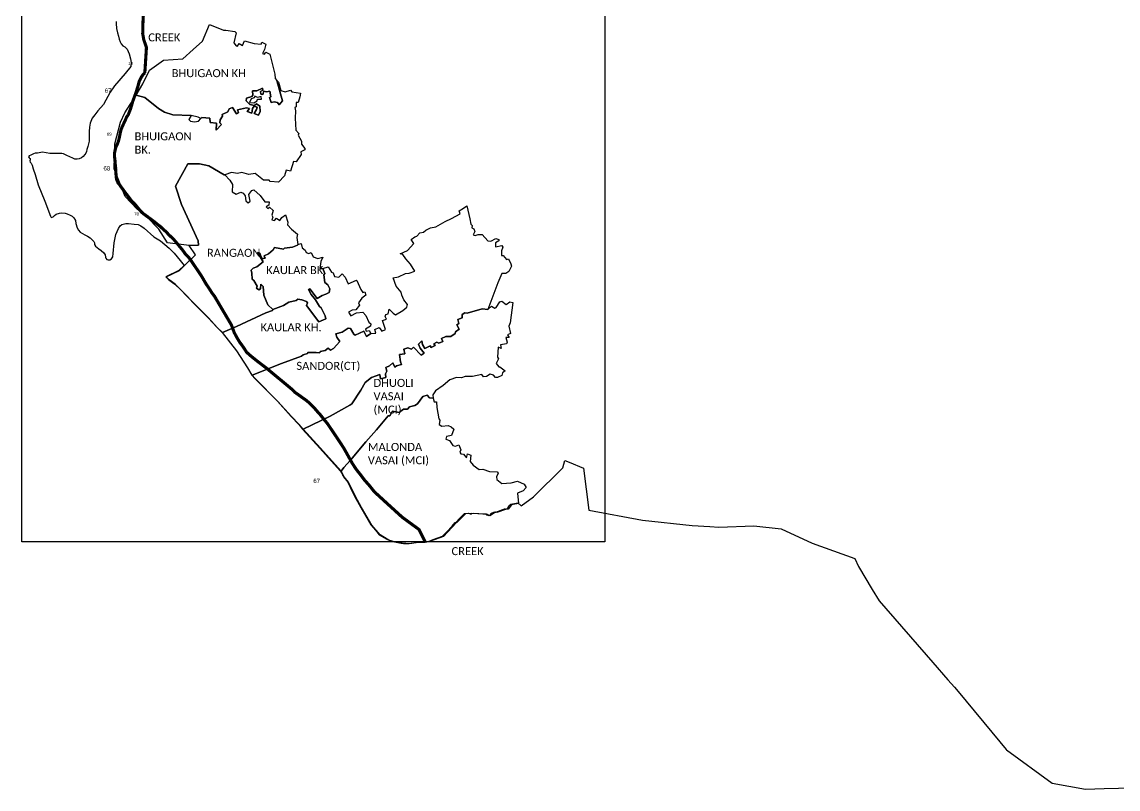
# Model space of a CAD drawing. Header units: metres. Extents: x 0 to 561379, y 0 to 4092696.
# Drawn here: x 262990 to 280615, y 2134123 to 2146462 of the extents above; entities that cross this region are included whole.
import ezdxf

# ---------------------------------------------------------------- set-up
doc = ezdxf.new("R2010")
doc.units = ezdxf.units.M
for name, color, linetype in [('ARTIFICIALLY PROTECTED', 1, 'Continuous'), ('COASTLINE', 5, 'Continuous'), ('DISTRICT BOUNDRY', 86, 'Continuous'), ('NATURALLY PROTECTED', 3, 'Continuous'), ('UNPROTECTED DUE TO CREEK', 150, 'Continuous'), ('VILLAGE BOUNDRY', 32, 'Continuous'), ('VILLAGE NAME', 250, 'Continuous')]:
    doc.layers.add(name, color=color, linetype=linetype)
doc.styles.get("Standard").update_dxf_attribs({"font": 'arial.ttf'})
picture_1 = doc.add_image_def('image4.ecw', size_in_pixel=(312480, 683618))

msp = doc.modelspace()

# ---------------------------------------------------------------- linework, layer by layer
at = {"layer": 'ARTIFICIALLY PROTECTED', "const_width": 50, "flags": 128}
for points in [[(264882, 2147387), (264893, 2147349), (264905, 2147280), (264917, 2147204), (264922, 2147151), (264934, 2147082), (264946, 2146962), (264944, 2146853), (264944, 2146733), (264943, 2146592), (264935, 2146427), (264932, 2146273), (264948, 2146180), (264966, 2146127), (264992, 2146050), (264990, 2146018)], [(264701, 2144973), (264701, 2144972), (264673, 2144931), (264652, 2144881), (264619, 2144811), (264598, 2144765), (264582, 2144721), (264572, 2144681), (264564, 2144638), (264551, 2144580), (264542, 2144543), (264523, 2144493), (264503, 2144451), (264495, 2144431), (264489, 2144399), (264479, 2144353), (264477, 2144324), (264479, 2144289), (264484, 2144256), (264487, 2144224), (264488, 2144201)], [(265667, 2142678), (265620, 2142726), (265576, 2142788), (265542, 2142830), (265524, 2142849), (265510, 2142869), (265495, 2142887), (265462, 2142926), (265431, 2142963), (265383, 2143009), (265344, 2143046), (265314, 2143082), (265286, 2143105), (265264, 2143127), (265244, 2143143), (265218, 2143168), (265169, 2143206), (265131, 2143237), (265080, 2143277), (265040, 2143305), (265009, 2143329), (264968, 2143358), (264937, 2143381), (264907, 2143409), (264885, 2143435), (264851, 2143475), (264816, 2143519), (264795, 2143543), (264751, 2143586), (264694, 2143662), (264651, 2143716), (264611, 2143772), (264585, 2143805), (264559, 2143845), (264538, 2143867), (264518, 2143911), (264511, 2143932), (264506, 2143963), (264502, 2144017), (264499, 2144074), (264498, 2144102)]]:
    msp.add_lwpolyline(points, dxfattribs=at)
at = {"layer": 'COASTLINE', "const_width": 30, "flags": 128}
msp.add_lwpolyline([(264943, 2146592), (264935, 2146427), (264932, 2146273), (264948, 2146180), (264966, 2146127), (264992, 2146050), (264966, 2145640), (264938, 2145615), (264905, 2145565), (264876, 2145507), (264857, 2145432), (264822, 2145321), (264772, 2145183), (264736, 2145060), (264701, 2144972), (264673, 2144931), (264652, 2144881), (264619, 2144811), (264598, 2144765), (264582, 2144721), (264572, 2144681), (264564, 2144638), (264551, 2144580), (264542, 2144543), (264523, 2144493), (264503, 2144451), (264495, 2144431), (264489, 2144399), (264479, 2144353), (264477, 2144324), (264479, 2144289), (264484, 2144256), (264487, 2144224), (264490, 2144178), (264496, 2144126), (264499, 2144074), (264502, 2144017), (264506, 2143963), (264511, 2143932), (264518, 2143911), (264538, 2143867), (264559, 2143845), (264585, 2143805), (264611, 2143772), (264651, 2143716), (264694, 2143662), (264751, 2143586), (264795, 2143543), (264816, 2143519), (264851, 2143475), (264885, 2143435), (264907, 2143409), (264937, 2143381), (264968, 2143358), (265009, 2143329), (265040, 2143305), (265080, 2143277), (265131, 2143237), (265169, 2143206), (265218, 2143168), (265244, 2143143), (265264, 2143127), (265286, 2143105), (265314, 2143082), (265344, 2143046), (265383, 2143009), (265431, 2142963), (265462, 2142926), (265510, 2142869), (265524, 2142849), (265542, 2142830), (265576, 2142788), (265620, 2142726), (265670, 2142675), (265707, 2142626), (265778, 2142521), (265837, 2142434), (265887, 2142358), (265949, 2142250), (265998, 2142178), (266047, 2142100), (266087, 2142048), (266359, 2141586), (266402, 2141469), (266438, 2141399), (266491, 2141311), (266547, 2141235), (266602, 2141150), (266650, 2141106), (266691, 2141072), (266773, 2141006), (266857, 2140942), (266925, 2140890), (266967, 2140855), (267347, 2140540), (267373, 2140509), (267421, 2140475), (267484, 2140430), (267517, 2140406), (267552, 2140382), (267608, 2140336), (267649, 2140296), (267690, 2140255), (267726, 2140211), (267788, 2140142), (267858, 2140054), (267898, 2140007), (268046, 2139788), (268165, 2139607), (268303, 2139360), (268364, 2139267), (268443, 2139167), (268493, 2139099), (268580, 2139001), (268657, 2138904), (269106, 2138494)], dxfattribs=at)
at = {"layer": 'DISTRICT BOUNDRY'}
msp.add_polyline3d([(264505, 2146466, 0), (264505, 2146434, 0), (264513, 2146356, 0), (264529, 2146284, 0), (264543, 2146235, 0), (264556, 2146184, 0), (264568, 2146143, 0), (264588, 2146110, 0), (264613, 2146079, 0), (264645, 2146063, 0), (264681, 2146022, 0), (264713, 2145946, 0), (264736, 2145866, 0), (264744, 2145808, 0), (264740, 2145743, 0), (264648, 2145631, 0), (264481, 2145434, 0), (264410, 2145333, 0), (264300, 2145133, 0), (264211, 2145033, 0), (264160, 2144968, 0), (264120, 2144914, 0), (264089, 2144833, 0), (264076, 2144770, 0), (264070, 2144700, 0), (264070, 2144649, 0), (264073, 2144590, 0), (264073, 2144546, 0), (264062, 2144503, 0), (264049, 2144460, 0), (264034, 2144411, 0), (264027, 2144375, 0), (264016, 2144350, 0), (264003, 2144328, 0), (263974, 2144298, 0), (263950, 2144273, 0), (263912, 2144257, 0), (263876, 2144255, 0), (263838, 2144255, 0), (263806, 2144270, 0), (263712, 2144314, 0), (263660, 2144338, 0), (263630, 2144347, 0), (263596, 2144344, 0), (263543, 2144343, 0), (263440, 2144344, 0), (263319, 2144369, 0), (263240, 2144352, 0), (263205, 2144352, 0), (263174, 2144338, 0), (263133, 2144319, 0), (263106, 2144305, 0), (263097, 2144292, 0), (263104, 2144274, 0), (263113, 2144272, 0), (263122, 2144265, 0), (263122, 2144243, 0), (263118, 2144225, 0), (263122, 2144205, 0), (263141, 2144191, 0), (263155, 2144158, 0), (263169, 2144100, 0), (263203, 2144006, 0), (263252, 2143841, 0), (263357, 2143576, 0), (263447, 2143337, 0), (263454, 2143324, 0), (263465, 2143315, 0), (263493, 2143326, 0), (263513, 2143347, 0), (263538, 2143368, 0), (263593, 2143386, 0), (263632, 2143389, 0), (263684, 2143385, 0), (263719, 2143375, 0), (263766, 2143355, 0), (263798, 2143335, 0), (263822, 2143311, 0), (263852, 2143268, 0), (263857, 2143219, 0), (263880, 2143150, 0), (263902, 2143114, 0), (263929, 2143081, 0), (264004, 2143038, 0), (264046, 2143016, 0), (264085, 2142990, 0), (264119, 2142956, 0), (264144, 2142928, 0), (264155, 2142907, 0), (264157, 2142883, 0), (264173, 2142856, 0), (264227, 2142814, 0), (264266, 2142785, 0), (264306, 2142749, 0), (264331, 2142716, 0), (264334, 2142680, 0), (264338, 2142660, 0), (264354, 2142642, 0), (264379, 2142633, 0), (264406, 2142634, 0), (264430, 2142652, 0), (264452, 2142685, 0), (264459, 2142739, 0), (264475, 2142910, 0), (264501, 2143045, 0), (264543, 2143141, 0), (264567, 2143180, 0), (264599, 2143205, 0), (264661, 2143221, 0), (264702, 2143219, 0), (264796, 2143211, 0), (264861, 2143204, 0), (264904, 2143180, 0), (264958, 2143144, 0), (265111, 2143007, 0), (265217, 2142940, 0), (265355, 2142825, 0), (265436, 2142740, 0), (265535, 2142622, 0), (265597, 2142544, 0), (265520, 2142467, 0), (265514, 2142465, 0), (265304, 2142361, 0), (265354, 2142314, 0), (265448, 2142246, 0), (265547, 2142150, 0), (265642, 2142051, 0), (265792, 2141897, 0), (265802, 2141885, 0), (265984, 2141703, 0), (266126, 2141550, 0), (266211, 2141468, 0), (266439, 2141173, 0), (266616, 2140900, 0), (266687, 2140781, 0), (266736, 2140727, 0), (267038, 2140422, 0), (267100, 2140360, 0), (267319, 2140115, 0), (267442, 2139985, 0), (267504, 2139911, 0), (267781, 2139607, 0), (267962, 2139403, 0), (268112, 2139236, 0), (268142, 2139181, 0), (268145, 2139174, 0), (268154, 2139163, 0), (268159, 2139147, 0), (268228, 2139061, 0), (268300, 2138911, 0), (268340, 2138832, 0), (268437, 2138654, 0), (268559, 2138446, 0), (268602, 2138370, 0), (268673, 2138286, 0), (268735, 2138213, 0), (268859, 2138141, 0), (268877, 2138130, 0), (268983, 2138097, 0), (269090, 2138078, 0), (269119, 2138077, 0), (269128, 2138075, 0), (269213, 2138070, 0), (269366, 2138094, 0), (269476, 2138096, 0), (269527, 2138107, 0), (269603, 2138138, 0), (269752, 2138190, 0), (269779, 2138215, 0), (269818, 2138257, 0), (269907, 2138353, 0), (269956, 2138408, 0), (269967, 2138412, 0), (270033, 2138478, 0), (270102, 2138548, 0), (270107, 2138555, 0), (270169, 2138560, 0), (270197, 2138548, 0), (270221, 2138548, 0), (270226, 2138561, 0), (270338, 2138555, 0), (270461, 2138547, 0), (270461, 2138541, 0), (270456, 2138537, 0), (270461, 2138532, 0), (270496, 2138524, 0), (270536, 2138542, 0), (270531, 2138553, 0), (270586, 2138582, 0), (270593, 2138571, 0), (270610, 2138574, 0), (270610, 2138579, 0), (270767, 2138635, 0), (270772, 2138626, 0), (270796, 2138638, 0), (270825, 2138686, 0), (270851, 2138706, 0), (270936, 2138723, 0), (270937, 2138723, 0), (270963, 2138726, 0), (271015, 2138680, 0), (271215, 2138822, 0), (271687, 2139289, 0), (271722, 2139408, 0), (271788, 2139381, 0), (272020, 2139283, 0), (272106, 2138607, 0), (272971, 2138450, 0), (273765, 2138364, 0), (274052, 2138345, 0), (274194, 2138335, 0), (274757, 2138356, 0), (275197, 2138307, 0), (275696, 2138078, 0), (276381, 2137833, 0), (276443, 2137700, 0), (276663, 2137332, 0), (276772, 2137149, 0), (277638, 2136159, 0), (277879, 2135882, 0), (277984, 2135762, 0), (278044, 2135690, 0), (278713, 2134883, 0), (278815, 2134760, 0), (278822, 2134752, 0), (279557, 2134215, 0), (280094, 2134123, 0), (280389, 2134130, 0), (281089, 2134147, 0)], dxfattribs=at)
at = {"layer": 'NATURALLY PROTECTED', "const_width": 50, "flags": 128}
for points in [[(264966, 2145640), (264938, 2145615), (264905, 2145565), (264876, 2145507), (264857, 2145432), (264822, 2145321), (264772, 2145183), (264736, 2145060), (264701, 2144973)], [(264488, 2144201), (264490, 2144178), (264496, 2144126), (264498, 2144102)], [(265667, 2142678), (265670, 2142675), (265707, 2142626), (265778, 2142521), (265837, 2142434), (265887, 2142358), (265949, 2142250), (265998, 2142178), (266047, 2142100), (266087, 2142048), (266359, 2141586), (266378, 2141536), (266402, 2141469), (266438, 2141399), (266491, 2141311), (266547, 2141235), (266602, 2141150), (266650, 2141106), (266691, 2141072), (266773, 2141006), (266857, 2140942), (266925, 2140890), (266940, 2140878), (266967, 2140855), (267347, 2140540), (267373, 2140509), (267421, 2140475), (267484, 2140430), (267517, 2140406), (267552, 2140382), (267608, 2140336), (267649, 2140296), (267690, 2140255), (267726, 2140211), (267788, 2140142), (267843, 2140073), (267858, 2140054), (267898, 2140007), (268046, 2139788), (268165, 2139607), (268273, 2139414), (268303, 2139360), (268364, 2139267), (268443, 2139167), (268493, 2139099), (268580, 2139001), (268657, 2138904), (268881, 2138699)]]:
    msp.add_lwpolyline(points, dxfattribs=at)
at = {"layer": 'UNPROTECTED DUE TO CREEK', "const_width": 50, "flags": 128}
for points in [[(264990, 2146018), (264966, 2145640)], [(268881, 2138699), (269106, 2138494), (269373, 2138299), (269476, 2138096)]]:
    msp.add_lwpolyline(points, dxfattribs=at)
at = {"layer": 'VILLAGE BOUNDRY'}
for points in [[(266994, 2145258, 0), (266974, 2145350, 0), (266923, 2145335, 0), (266880, 2145349, 0), (266862, 2145292, 0), (266833, 2145298, 0), (266827, 2145342, 0), (266866, 2145365, 0), (266859, 2145397, 0), (266769, 2145355, 0), (266695, 2145353, 0), (266704, 2145286, 0), (266686, 2145264, 0), (266600, 2145235, 0), (266596, 2145193, 0), (266654, 2145132, 0), (266732, 2145117, 0), (266764, 2145143, 0), (266814, 2145109, 0), (266819, 2145022, 0), (266794, 2144962, 0), (266726, 2144986, 0), (266763, 2145051, 0), (266773, 2145092, 0), (266725, 2145106, 0), (266699, 2145069, 0), (266689, 2144994, 0), (266613, 2145019, 0), (266648, 2145071, 0), (266600, 2145081, 0), (266458, 2145045, 0), (266473, 2145002, 0), (266440, 2144983, 0), (266377, 2145086, 0), (266322, 2145063, 0), (266303, 2145014, 0), (266208, 2144972, 0), (266213, 2144945, 0), (266177, 2144889, 0), (266173, 2144841, 0), (266198, 2144812, 0), (266113, 2144719, 0), (266120, 2144835, 0), (266015, 2144843, 0), (266012, 2144914, 0), (265883, 2144925, 0), (265867, 2144910, 0), (265826, 2144929, 0), (265709, 2144958, 0), (265418, 2144968, 0), (265280, 2145011, 0), (265187, 2145067, 0), (264966, 2145247, 0), (264827, 2145282, 0), (264934, 2145468, 0), (265042, 2145683, 0), (265266, 2145845, 0), (265576, 2145870, 0), (265744, 2146017, 0), (265896, 2146154, 0), (266005, 2146420, 0), (266231, 2146328, 0), (266270, 2146331, 0), (266414, 2146308, 0), (266434, 2146284, 0), (266397, 2146127, 0), (266433, 2146075, 0), (266456, 2146071, 0), (266484, 2146114, 0), (266534, 2146080, 0), (266569, 2146155, 0), (266726, 2146117, 0), (266836, 2146103, 0), (266850, 2146138, 0), (266913, 2146104, 0), (266890, 2146019, 0), (266858, 2145951, 0), (266892, 2145945, 0), (266912, 2145973, 0), (266976, 2145944, 0), (267056, 2145623, 0), (267064, 2145554, 0), (267086, 2145519, 0), (267146, 2145303, 0), (267181, 2145193, 0), (267126, 2145130, 0), (267097, 2145167, 0), (267045, 2145177, 0), (266996, 2145166, 0), (266970, 2145247, 0)], [(266994, 2145258, 0), (266974, 2145350, 0), (266923, 2145335, 0), (266880, 2145349, 0), (266862, 2145292, 0), (266833, 2145298, 0), (266827, 2145342, 0), (266866, 2145365, 0), (266859, 2145397, 0), (266769, 2145355, 0), (266695, 2145353, 0), (266704, 2145286, 0), (266686, 2145264, 0), (266600, 2145235, 0), (266596, 2145193, 0), (266654, 2145132, 0), (266732, 2145117, 0), (266764, 2145143, 0), (266814, 2145109, 0), (266819, 2145022, 0), (266794, 2144962, 0), (266726, 2144986, 0), (266763, 2145051, 0), (266773, 2145092, 0), (266725, 2145106, 0), (266699, 2145069, 0), (266689, 2144994, 0), (266613, 2145019, 0), (266648, 2145071, 0), (266600, 2145081, 0), (266458, 2145045, 0), (266473, 2145002, 0), (266440, 2144983, 0), (266377, 2145086, 0), (266322, 2145063, 0), (266303, 2145014, 0), (266208, 2144972, 0), (266213, 2144945, 0), (266177, 2144889, 0), (266173, 2144841, 0), (266198, 2144812, 0), (266113, 2144719, 0), (266120, 2144835, 0), (266015, 2144843, 0), (266012, 2144914, 0), (265883, 2144925, 0), (265867, 2144910, 0), (265826, 2144929, 0), (265709, 2144958, 0), (265418, 2144968, 0), (265280, 2145011, 0), (265187, 2145067, 0), (264966, 2145247, 0), (264827, 2145282, 0), (264934, 2145468, 0), (265042, 2145683, 0), (265266, 2145845, 0), (265576, 2145870, 0), (265744, 2146017, 0), (265896, 2146154, 0), (266005, 2146420, 0), (266231, 2146328, 0), (266270, 2146331, 0), (266414, 2146308, 0), (266434, 2146284, 0), (266397, 2146127, 0), (266433, 2146075, 0), (266456, 2146071, 0), (266484, 2146114, 0), (266534, 2146080, 0), (266569, 2146155, 0), (266726, 2146117, 0), (266836, 2146103, 0), (266850, 2146138, 0), (266913, 2146104, 0), (266890, 2146019, 0), (266858, 2145951, 0), (266892, 2145945, 0), (266912, 2145973, 0), (266976, 2145944, 0), (267056, 2145623, 0), (267064, 2145554, 0), (267086, 2145519, 0), (267146, 2145303, 0), (267181, 2145193, 0), (267126, 2145130, 0), (267097, 2145167, 0), (267045, 2145177, 0), (266996, 2145166, 0), (266970, 2145247, 0)], [(267538, 2144426, 0), (267537, 2144405, 0), (267474, 2144374, 0), (267478, 2144328, 0), (267402, 2144209, 0), (267356, 2144214, 0), (267308, 2144059, 0), (267241, 2144076, 0), (267214, 2143985, 0), (267116, 2143886, 0), (266979, 2143895, 0), (266965, 2143914, 0), (266876, 2143918, 0), (266740, 2144024, 0), (266637, 2144006, 0), (266527, 2144039, 0), (266454, 2144025, 0), (266361, 2144041, 0), (266251, 2144004, 0), (266242, 2144001, 0), (265995, 2144145, 0), (265847, 2144180, 0), (265658, 2144177, 0), (265461, 2143819, 0), (265554, 2143525, 0), (265825, 2142940, 0), (265829, 2142871, 0), (265678, 2142866, 0), (265330, 2142907, 0), (265189, 2143128, 0), (264997, 2143327, 0), (264842, 2143451, 0), (264652, 2143652, 0), (264475, 2144097, 0), (264482, 2144503, 0), (264574, 2144848, 0), (264646, 2145001, 0), (264827, 2145282, 0), (264966, 2145247, 0), (265187, 2145067, 0), (265280, 2145011, 0), (265418, 2144968, 0), (265709, 2144958, 0), (265671, 2144890, 0), (265698, 2144866, 0), (265765, 2144854, 0), (265831, 2144867, 0), (265867, 2144910, 0), (265883, 2144925, 0), (266012, 2144914, 0), (266015, 2144843, 0), (266120, 2144835, 0), (266113, 2144719, 0), (266198, 2144812, 0), (266173, 2144841, 0), (266177, 2144889, 0), (266213, 2144945, 0), (266208, 2144972, 0), (266303, 2145014, 0), (266322, 2145063, 0), (266377, 2145086, 0), (266440, 2144983, 0), (266473, 2145002, 0), (266458, 2145045, 0), (266600, 2145081, 0), (266648, 2145071, 0), (266613, 2145019, 0), (266689, 2144994, 0), (266699, 2145069, 0), (266725, 2145106, 0), (266773, 2145092, 0), (266763, 2145051, 0), (266726, 2144986, 0), (266794, 2144962, 0), (266819, 2145022, 0), (266814, 2145109, 0), (266764, 2145143, 0), (266732, 2145117, 0), (266654, 2145132, 0), (266596, 2145193, 0), (266600, 2145235, 0), (266686, 2145264, 0), (266704, 2145286, 0), (266695, 2145353, 0), (266769, 2145355, 0), (266859, 2145397, 0), (266866, 2145365, 0), (266827, 2145342, 0), (266833, 2145298, 0), (266862, 2145292, 0), (266880, 2145349, 0), (266923, 2145335, 0), (266974, 2145350, 0), (266994, 2145258, 0), (266970, 2145247, 0), (266996, 2145166, 0), (267045, 2145177, 0), (267097, 2145167, 0), (267126, 2145130, 0), (267181, 2145193, 0), (267146, 2145303, 0), (267086, 2145519, 0), (267114, 2145493, 0), (267155, 2145357, 0), (267223, 2145336, 0), (267308, 2145364, 0), (267328, 2145339, 0), (267467, 2145317, 0), (267461, 2145258, 0), (267434, 2145163, 0), (267397, 2145167, 0), (267398, 2145097, 0), (267378, 2145087, 0), (267391, 2145032, 0), (267381, 2144915, 0), (267396, 2144722, 0), (267444, 2144665, 0), (267432, 2144640, 0), (267486, 2144541, 0), (267486, 2144496, 0)], [(267538, 2144426, 0), (267537, 2144405, 0), (267474, 2144374, 0), (267478, 2144328, 0), (267402, 2144209, 0), (267356, 2144214, 0), (267308, 2144059, 0), (267241, 2144076, 0), (267214, 2143985, 0), (267116, 2143886, 0), (266979, 2143895, 0), (266965, 2143914, 0), (266876, 2143918, 0), (266740, 2144024, 0), (266637, 2144006, 0), (266527, 2144039, 0), (266454, 2144025, 0), (266361, 2144041, 0), (266251, 2144004, 0), (266242, 2144001, 0), (265995, 2144145, 0), (265847, 2144180, 0), (265658, 2144177, 0), (265461, 2143819, 0), (265554, 2143525, 0), (265825, 2142940, 0), (265829, 2142871, 0), (265678, 2142866, 0), (265330, 2142907, 0), (265189, 2143128, 0), (264997, 2143327, 0), (264842, 2143451, 0), (264652, 2143652, 0), (264475, 2144097, 0), (264482, 2144503, 0), (264574, 2144848, 0), (264646, 2145001, 0), (264827, 2145282, 0), (264966, 2145247, 0), (265187, 2145067, 0), (265280, 2145011, 0), (265418, 2144968, 0), (265709, 2144958, 0), (265671, 2144890, 0), (265698, 2144866, 0), (265765, 2144854, 0), (265831, 2144867, 0), (265867, 2144910, 0), (265883, 2144925, 0), (266012, 2144914, 0), (266015, 2144843, 0), (266120, 2144835, 0), (266113, 2144719, 0), (266198, 2144812, 0), (266173, 2144841, 0), (266177, 2144889, 0), (266213, 2144945, 0), (266208, 2144972, 0), (266303, 2145014, 0), (266322, 2145063, 0), (266377, 2145086, 0), (266440, 2144983, 0), (266473, 2145002, 0), (266458, 2145045, 0), (266600, 2145081, 0), (266648, 2145071, 0), (266613, 2145019, 0), (266689, 2144994, 0), (266699, 2145069, 0), (266725, 2145106, 0), (266773, 2145092, 0), (266763, 2145051, 0), (266726, 2144986, 0), (266794, 2144962, 0), (266819, 2145022, 0), (266814, 2145109, 0), (266764, 2145143, 0), (266732, 2145117, 0), (266654, 2145132, 0), (266596, 2145193, 0), (266600, 2145235, 0), (266686, 2145264, 0), (266704, 2145286, 0), (266695, 2145353, 0), (266769, 2145355, 0), (266859, 2145397, 0), (266866, 2145365, 0), (266827, 2145342, 0), (266833, 2145298, 0), (266862, 2145292, 0), (266880, 2145349, 0), (266923, 2145335, 0), (266974, 2145350, 0), (266994, 2145258, 0), (266970, 2145247, 0), (266996, 2145166, 0), (267045, 2145177, 0), (267097, 2145167, 0), (267126, 2145130, 0), (267181, 2145193, 0), (267146, 2145303, 0), (267086, 2145519, 0), (267114, 2145493, 0), (267155, 2145357, 0), (267223, 2145336, 0), (267308, 2145364, 0), (267328, 2145339, 0), (267467, 2145317, 0), (267461, 2145258, 0), (267434, 2145163, 0), (267397, 2145167, 0), (267398, 2145097, 0), (267378, 2145087, 0), (267391, 2145032, 0), (267381, 2144915, 0), (267396, 2144722, 0), (267444, 2144665, 0), (267432, 2144640, 0), (267486, 2144541, 0), (267486, 2144496, 0)], [(266839, 2145262, 0), (266778, 2145246, 0), (266735, 2145268, 0), (266724, 2145239, 0), (266676, 2145226, 0), (266650, 2145167, 0), (266718, 2145162, 0), (266770, 2145190, 0), (266777, 2145221, 0), (266844, 2145221, 0)], [(266839, 2145262, 0), (266778, 2145246, 0), (266735, 2145268, 0), (266724, 2145239, 0), (266676, 2145226, 0), (266650, 2145167, 0), (266718, 2145162, 0), (266770, 2145190, 0), (266777, 2145221, 0), (266844, 2145221, 0)], [(267425, 2142884, 0), (267420, 2142870, 0), (267340, 2142841, 0), (267213, 2142822, 0), (267195, 2142809, 0), (267053, 2142833, 0), (267031, 2142795, 0), (266957, 2142730, 0), (266885, 2142697, 0), (266902, 2142660, 0), (266849, 2142654, 0), (266815, 2142743, 0), (266779, 2142752, 0), (266869, 2142603, 0), (266769, 2142524, 0), (266706, 2142502, 0), (266674, 2142468, 0), (266688, 2142421, 0), (266694, 2142322, 0), (266719, 2142300, 0), (266770, 2142209, 0), (266763, 2142177, 0), (266800, 2142153, 0), (266825, 2142170, 0), (266834, 2142244, 0), (266870, 2142208, 0), (266882, 2142065, 0), (266942, 2141911, 0), (267024, 2141834, 0), (267017, 2141819, 0), (266914, 2141782, 0), (266441, 2141563, 0), (266216, 2141467, 0), (266131, 2141548, 0), (265989, 2141702, 0), (265797, 2141896, 0), (265552, 2142148, 0), (265453, 2142244, 0), (265359, 2142312, 0), (265309, 2142359, 0), (265525, 2142465, 0), (265602, 2142543, 0), (265779, 2142713, 0), (265678, 2142866, 0), (265829, 2142871, 0), (265825, 2142940, 0), (265554, 2143525, 0), (265461, 2143819, 0), (265658, 2144177, 0), (265847, 2144180, 0), (265995, 2144145, 0), (266242, 2144001, 0), (266251, 2144004, 0), (266331, 2143916, 0), (266377, 2143846, 0), (266373, 2143729, 0), (266436, 2143693, 0), (266509, 2143723, 0), (266546, 2143709, 0), (266578, 2143663, 0), (266590, 2143582, 0), (266627, 2143552, 0), (266661, 2143579, 0), (266637, 2143688, 0), (266688, 2143749, 0), (266717, 2143761, 0), (266821, 2143672, 0), (266893, 2143568, 0), (266965, 2143568, 0), (266961, 2143514, 0), (266917, 2143486, 0), (266943, 2143459, 0), (266972, 2143482, 0), (267027, 2143429, 0), (267006, 2143352, 0), (267024, 2143320, 0), (267009, 2143277, 0), (267050, 2143266, 0), (267085, 2143305, 0), (267137, 2143265, 0), (267169, 2143318, 0), (267229, 2143357, 0), (267264, 2143241, 0), (267261, 2143198, 0), (267327, 2143128, 0), (267421, 2143049, 0), (267409, 2142994, 0)], [(267425, 2142884, 0), (267420, 2142870, 0), (267340, 2142841, 0), (267213, 2142822, 0), (267195, 2142809, 0), (267053, 2142833, 0), (267031, 2142795, 0), (266957, 2142730, 0), (266885, 2142697, 0), (266902, 2142660, 0), (266849, 2142654, 0), (266815, 2142743, 0), (266779, 2142752, 0), (266869, 2142603, 0), (266769, 2142524, 0), (266706, 2142502, 0), (266674, 2142468, 0), (266688, 2142421, 0), (266694, 2142322, 0), (266719, 2142300, 0), (266770, 2142209, 0), (266763, 2142177, 0), (266800, 2142153, 0), (266825, 2142170, 0), (266834, 2142244, 0), (266870, 2142208, 0), (266882, 2142065, 0), (266942, 2141911, 0), (267024, 2141834, 0), (267017, 2141819, 0), (266914, 2141782, 0), (266441, 2141563, 0), (266216, 2141467, 0), (266131, 2141548, 0), (265989, 2141702, 0), (265797, 2141896, 0), (265552, 2142148, 0), (265453, 2142244, 0), (265359, 2142312, 0), (265309, 2142359, 0), (265525, 2142465, 0), (265602, 2142543, 0), (265779, 2142713, 0), (265678, 2142866, 0), (265829, 2142871, 0), (265825, 2142940, 0), (265554, 2143525, 0), (265461, 2143819, 0), (265658, 2144177, 0), (265847, 2144180, 0), (265995, 2144145, 0), (266242, 2144001, 0), (266251, 2144004, 0), (266331, 2143916, 0), (266377, 2143846, 0), (266373, 2143729, 0), (266436, 2143693, 0), (266509, 2143723, 0), (266546, 2143709, 0), (266578, 2143663, 0), (266590, 2143582, 0), (266627, 2143552, 0), (266661, 2143579, 0), (266637, 2143688, 0), (266688, 2143749, 0), (266717, 2143761, 0), (266821, 2143672, 0), (266893, 2143568, 0), (266965, 2143568, 0), (266961, 2143514, 0), (266917, 2143486, 0), (266943, 2143459, 0), (266972, 2143482, 0), (267027, 2143429, 0), (267006, 2143352, 0), (267024, 2143320, 0), (267009, 2143277, 0), (267050, 2143266, 0), (267085, 2143305, 0), (267137, 2143265, 0), (267169, 2143318, 0), (267229, 2143357, 0), (267264, 2143241, 0), (267261, 2143198, 0), (267327, 2143128, 0), (267421, 2143049, 0), (267409, 2142994, 0)], [(270703, 2142703, 0), (270728, 2142702, 0), (270781, 2142641, 0), (270812, 2142652, 0), (270852, 2142571, 0), (270862, 2142531, 0), (270817, 2142448, 0), (270769, 2142413, 0), (270704, 2142413, 0), (270640, 2142267, 0), (270483, 2141838, 0), (270391, 2141846, 0), (270148, 2141779, 0), (270112, 2141784, 0), (270069, 2141757, 0), (270066, 2141704, 0), (270001, 2141675, 0), (270013, 2141612, 0), (269982, 2141592, 0), (270023, 2141522, 0), (269959, 2141478, 0), (269955, 2141450, 0), (269889, 2141404, 0), (269805, 2141404, 0), (269734, 2141368, 0), (269756, 2141322, 0), (269693, 2141294, 0), (269663, 2141310, 0), (269615, 2141286, 0), (269633, 2141259, 0), (269569, 2141226, 0), (269553, 2141254, 0), (269469, 2141208, 0), (269429, 2141272, 0), (269422, 2141330, 0), (269365, 2141277, 0), (269396, 2141216, 0), (269456, 2141136, 0), (269408, 2141100, 0), (269288, 2141230, 0), (269255, 2141198, 0), (269196, 2141218, 0), (269129, 2141198, 0), (269147, 2141122, 0), (269062, 2141110, 0), (269079, 2140994, 0), (269094, 2140953, 0), (269015, 2140929, 0), (268984, 2140909, 0), (268953, 2140978, 0), (268898, 2140928, 0), (268843, 2140904, 0), (268858, 2140846, 0), (268838, 2140801, 0), (268839, 2140740, 0), (268757, 2140723, 0), (268744, 2140792, 0), (268610, 2140740, 0), (268511, 2140663, 0), (268440, 2140539, 0), (268292, 2140320, 0), (268261, 2140295, 0), (267944, 2140123, 0), (267512, 2139909, 0), (267450, 2139984, 0), (267326, 2140114, 0), (267106, 2140359, 0), (266742, 2140726, 0), (266693, 2140779, 0), (267164, 2140967, 0), (267486, 2141083, 0), (267512, 2141106, 0), (267583, 2141127, 0), (267589, 2141145, 0), (267719, 2141146, 0), (267778, 2141140, 0), (267784, 2141160, 0), (267867, 2141179, 0), (267914, 2141213, 0), (267953, 2141182, 0), (268000, 2141207, 0), (268099, 2141321, 0), (268053, 2141393, 0), (268037, 2141446, 0), (268137, 2141470, 0), (268237, 2141538, 0), (268275, 2141529, 0), (268325, 2141439, 0), (268350, 2141425, 0), (268486, 2141488, 0), (268528, 2141403, 0), (268598, 2141452, 0), (268682, 2141456, 0), (268663, 2141516, 0), (268734, 2141544, 0), (268776, 2141490, 0), (268836, 2141517, 0), (268789, 2141661, 0), (268853, 2141683, 0), (268831, 2141722, 0), (268842, 2141757, 0), (268877, 2141767, 0), (268897, 2141842, 0), (268960, 2141776, 0), (268999, 2141751, 0), (269115, 2141819, 0), (269177, 2141874, 0), (269188, 2141915, 0), (269133, 2141991, 0), (269097, 2142066, 0), (269088, 2142117, 0), (269007, 2142211, 0), (268961, 2142345, 0), (269046, 2142361, 0), (269157, 2142415, 0), (269219, 2142420, 0), (269305, 2142451, 0), (269237, 2142564, 0), (269162, 2142650, 0), (269115, 2142718, 0), (269072, 2142733, 0), (269190, 2142784, 0), (269294, 2142896, 0), (269249, 2142962, 0), (269306, 2143006, 0), (269342, 2143017, 0), (269386, 2143067, 0), (269448, 2143082, 0), (269484, 2143113, 0), (269561, 2143151, 0), (269644, 2143164, 0), (269794, 2143252, 0), (269895, 2143298, 0), (270035, 2143373, 0), (270019, 2143424, 0), (270089, 2143468, 0), (270143, 2143501, 0), (270194, 2143295, 0), (270206, 2143208, 0), (270230, 2143186, 0), (270226, 2143147, 0), (270257, 2143135, 0), (270270, 2143090, 0), (270246, 2143036, 0), (270280, 2143028, 0), (270326, 2143044, 0), (270391, 2143044, 0), (270481, 2142942, 0), (270531, 2142935, 0), (270610, 2142976, 0), (270660, 2142963, 0), (270660, 2142943, 0), (270607, 2142906, 0), (270602, 2142844, 0), (270707, 2142867, 0), (270722, 2142836, 0), (270703, 2142781, 0)], [(270703, 2142703, 0), (270728, 2142702, 0), (270781, 2142641, 0), (270812, 2142652, 0), (270852, 2142571, 0), (270862, 2142531, 0), (270817, 2142448, 0), (270769, 2142413, 0), (270704, 2142413, 0), (270640, 2142267, 0), (270483, 2141838, 0), (270391, 2141846, 0), (270148, 2141779, 0), (270112, 2141784, 0), (270069, 2141757, 0), (270066, 2141704, 0), (270001, 2141675, 0), (270013, 2141612, 0), (269982, 2141592, 0), (270023, 2141522, 0), (269959, 2141478, 0), (269955, 2141450, 0), (269889, 2141404, 0), (269805, 2141404, 0), (269734, 2141368, 0), (269756, 2141322, 0), (269693, 2141294, 0), (269663, 2141310, 0), (269615, 2141286, 0), (269633, 2141259, 0), (269569, 2141226, 0), (269553, 2141254, 0), (269469, 2141208, 0), (269429, 2141272, 0), (269422, 2141330, 0), (269365, 2141277, 0), (269396, 2141216, 0), (269456, 2141136, 0), (269408, 2141100, 0), (269288, 2141230, 0), (269255, 2141198, 0), (269196, 2141218, 0), (269129, 2141198, 0), (269147, 2141122, 0), (269062, 2141110, 0), (269079, 2140994, 0), (269094, 2140953, 0), (269015, 2140929, 0), (268984, 2140909, 0), (268953, 2140978, 0), (268898, 2140928, 0), (268843, 2140904, 0), (268858, 2140846, 0), (268838, 2140801, 0), (268839, 2140740, 0), (268757, 2140723, 0), (268744, 2140792, 0), (268610, 2140740, 0), (268511, 2140663, 0), (268440, 2140539, 0), (268292, 2140320, 0), (268261, 2140295, 0), (267944, 2140123, 0), (267512, 2139909, 0), (267450, 2139984, 0), (267326, 2140114, 0), (267106, 2140359, 0), (266742, 2140726, 0), (266693, 2140779, 0), (267164, 2140967, 0), (267486, 2141083, 0), (267512, 2141106, 0), (267583, 2141127, 0), (267589, 2141145, 0), (267719, 2141146, 0), (267778, 2141140, 0), (267784, 2141160, 0), (267867, 2141179, 0), (267914, 2141213, 0), (267953, 2141182, 0), (268000, 2141207, 0), (268099, 2141321, 0), (268053, 2141393, 0), (268037, 2141446, 0), (268137, 2141470, 0), (268237, 2141538, 0), (268275, 2141529, 0), (268325, 2141439, 0), (268350, 2141425, 0), (268486, 2141488, 0), (268528, 2141403, 0), (268598, 2141452, 0), (268682, 2141456, 0), (268663, 2141516, 0), (268734, 2141544, 0), (268776, 2141490, 0), (268836, 2141517, 0), (268789, 2141661, 0), (268853, 2141683, 0), (268831, 2141722, 0), (268842, 2141757, 0), (268877, 2141767, 0), (268897, 2141842, 0), (268960, 2141776, 0), (268999, 2141751, 0), (269115, 2141819, 0), (269177, 2141874, 0), (269188, 2141915, 0), (269133, 2141991, 0), (269097, 2142066, 0), (269088, 2142117, 0), (269007, 2142211, 0), (268961, 2142345, 0), (269046, 2142361, 0), (269157, 2142415, 0), (269219, 2142420, 0), (269305, 2142451, 0), (269237, 2142564, 0), (269162, 2142650, 0), (269115, 2142718, 0), (269072, 2142733, 0), (269190, 2142784, 0), (269294, 2142896, 0), (269249, 2142962, 0), (269306, 2143006, 0), (269342, 2143017, 0), (269386, 2143067, 0), (269448, 2143082, 0), (269484, 2143113, 0), (269561, 2143151, 0), (269644, 2143164, 0), (269794, 2143252, 0), (269895, 2143298, 0), (270035, 2143373, 0), (270019, 2143424, 0), (270089, 2143468, 0), (270143, 2143501, 0), (270194, 2143295, 0), (270206, 2143208, 0), (270230, 2143186, 0), (270226, 2143147, 0), (270257, 2143135, 0), (270270, 2143090, 0), (270246, 2143036, 0), (270280, 2143028, 0), (270326, 2143044, 0), (270391, 2143044, 0), (270481, 2142942, 0), (270531, 2142935, 0), (270610, 2142976, 0), (270660, 2142963, 0), (270660, 2142943, 0), (270607, 2142906, 0), (270602, 2142844, 0), (270707, 2142867, 0), (270722, 2142836, 0), (270703, 2142781, 0)], [(267425, 2142884, 0), (267480, 2142895, 0), (267496, 2142829, 0), (267545, 2142792, 0), (267562, 2142754, 0), (267602, 2142738, 0), (267643, 2142755, 0), (267671, 2142682, 0), (267747, 2142659, 0), (267826, 2142678, 0), (267794, 2142607, 0), (267781, 2142494, 0), (267829, 2142498, 0), (267859, 2142417, 0), (267843, 2142391, 0), (267863, 2142271, 0), (267906, 2142234, 0), (267940, 2142166, 0), (267932, 2142111, 0), (267879, 2142081, 0), (267817, 2142063, 0), (267735, 2142012, 0), (267617, 2142171, 0), (267596, 2142157, 0), (267641, 2142078, 0), (267712, 2141993, 0), (267776, 2141885, 0), (267799, 2141865, 0), (267868, 2141736, 0), (267877, 2141687, 0), (267762, 2141636, 0), (267565, 2141901, 0), (267583, 2141941, 0), (267565, 2141966, 0), (267493, 2141993, 0), (267426, 2142001, 0), (267401, 2141983, 0), (267284, 2141952, 0), (267195, 2141901, 0), (267024, 2141834, 0), (266942, 2141911, 0), (266882, 2142065, 0), (266870, 2142208, 0), (266834, 2142244, 0), (266825, 2142170, 0), (266800, 2142153, 0), (266763, 2142177, 0), (266770, 2142209, 0), (266719, 2142300, 0), (266694, 2142322, 0), (266688, 2142421, 0), (266674, 2142468, 0), (266706, 2142502, 0), (266769, 2142524, 0), (266869, 2142603, 0), (266779, 2142752, 0), (266815, 2142743, 0), (266849, 2142653, 0), (266902, 2142660, 0), (266885, 2142697, 0), (266957, 2142730, 0), (267031, 2142795, 0), (267053, 2142833, 0), (267195, 2142809, 0), (267213, 2142822, 0), (267340, 2142841, 0), (267420, 2142870, 0), (267425, 2142884, 0)], [(267425, 2142884, 0), (267480, 2142895, 0), (267496, 2142829, 0), (267545, 2142792, 0), (267562, 2142754, 0), (267602, 2142738, 0), (267643, 2142755, 0), (267671, 2142682, 0), (267747, 2142659, 0), (267826, 2142678, 0), (267794, 2142607, 0), (267781, 2142494, 0), (267829, 2142498, 0), (267859, 2142417, 0), (267843, 2142391, 0), (267863, 2142271, 0), (267906, 2142234, 0), (267940, 2142166, 0), (267932, 2142111, 0), (267879, 2142081, 0), (267817, 2142063, 0), (267735, 2142012, 0), (267617, 2142171, 0), (267596, 2142157, 0), (267641, 2142078, 0), (267712, 2141993, 0), (267776, 2141885, 0), (267799, 2141865, 0), (267868, 2141736, 0), (267877, 2141687, 0), (267762, 2141636, 0), (267565, 2141901, 0), (267583, 2141941, 0), (267565, 2141966, 0), (267493, 2141993, 0), (267426, 2142001, 0), (267401, 2141983, 0), (267284, 2141952, 0), (267195, 2141901, 0), (267024, 2141834, 0), (266942, 2141911, 0), (266882, 2142065, 0), (266870, 2142208, 0), (266834, 2142244, 0), (266825, 2142170, 0), (266800, 2142153, 0), (266763, 2142177, 0), (266770, 2142209, 0), (266719, 2142300, 0), (266694, 2142322, 0), (266688, 2142421, 0), (266674, 2142468, 0), (266706, 2142502, 0), (266769, 2142524, 0), (266869, 2142603, 0), (266779, 2142752, 0), (266815, 2142743, 0), (266849, 2142653, 0), (266902, 2142660, 0), (266885, 2142697, 0), (266957, 2142730, 0), (267031, 2142795, 0), (267053, 2142833, 0), (267195, 2142809, 0), (267213, 2142822, 0), (267340, 2142841, 0), (267420, 2142870, 0), (267425, 2142884, 0)], [(268281, 2141733, 0), (268372, 2141781, 0), (268473, 2141794, 0), (268521, 2141741, 0), (268568, 2141631, 0), (268598, 2141604, 0), (268595, 2141566, 0), (268513, 2141518, 0), (268525, 2141486, 0), (268571, 2141499, 0), (268598, 2141452, 0), (268528, 2141403, 0), (268486, 2141488, 0), (268350, 2141425, 0), (268325, 2141439, 0), (268275, 2141529, 0), (268237, 2141538, 0), (268137, 2141470, 0), (268037, 2141446, 0), (268053, 2141393, 0), (268099, 2141321, 0), (268000, 2141207, 0), (267953, 2141182, 0), (267914, 2141213, 0), (267867, 2141179, 0), (267784, 2141160, 0), (267778, 2141140, 0), (267719, 2141146, 0), (267589, 2141145, 0), (267583, 2141127, 0), (267512, 2141106, 0), (267486, 2141083, 0), (267164, 2140967, 0), (266693, 2140779, 0), (266622, 2140898, 0), (266444, 2141171, 0), (266216, 2141467, 0), (266441, 2141563, 0), (266914, 2141782, 0), (267017, 2141819, 0), (267024, 2141834, 0), (267195, 2141901, 0), (267284, 2141952, 0), (267401, 2141983, 0), (267426, 2142001, 0), (267493, 2141993, 0), (267565, 2141966, 0), (267583, 2141941, 0), (267565, 2141901, 0), (267762, 2141636, 0), (267877, 2141687, 0), (267868, 2141736, 0), (267799, 2141865, 0), (267776, 2141885, 0), (267712, 2141993, 0), (267641, 2142078, 0), (267596, 2142157, 0), (267617, 2142171, 0), (267735, 2142012, 0), (267817, 2142063, 0), (267879, 2142081, 0), (267932, 2142111, 0), (267940, 2142166, 0), (267906, 2142234, 0), (267863, 2142271, 0), (267843, 2142391, 0), (267859, 2142417, 0), (267829, 2142498, 0), (267916, 2142523, 0), (267965, 2142438, 0), (267997, 2142428, 0), (268018, 2142369, 0), (268084, 2142357, 0), (268138, 2142412, 0), (268186, 2142355, 0), (268238, 2142248, 0), (268367, 2142310, 0), (268375, 2142300, 0), (268441, 2142157, 0), (268472, 2142109, 0), (268501, 2142120, 0), (268522, 2142065, 0), (268453, 2142020, 0), (268404, 2141942, 0), (268419, 2141907, 0), (268360, 2141833, 0), (268299, 2141826, 0), (268243, 2141793, 0)], [(268281, 2141733, 0), (268372, 2141781, 0), (268473, 2141794, 0), (268521, 2141741, 0), (268568, 2141631, 0), (268598, 2141604, 0), (268595, 2141566, 0), (268513, 2141518, 0), (268525, 2141486, 0), (268571, 2141499, 0), (268598, 2141452, 0), (268528, 2141403, 0), (268486, 2141488, 0), (268350, 2141425, 0), (268325, 2141439, 0), (268275, 2141529, 0), (268237, 2141538, 0), (268137, 2141470, 0), (268037, 2141446, 0), (268053, 2141393, 0), (268099, 2141321, 0), (268000, 2141207, 0), (267953, 2141182, 0), (267914, 2141213, 0), (267867, 2141179, 0), (267784, 2141160, 0), (267778, 2141140, 0), (267719, 2141146, 0), (267589, 2141145, 0), (267583, 2141127, 0), (267512, 2141106, 0), (267486, 2141083, 0), (267164, 2140967, 0), (266693, 2140779, 0), (266622, 2140898, 0), (266444, 2141171, 0), (266216, 2141467, 0), (266441, 2141563, 0), (266914, 2141782, 0), (267017, 2141819, 0), (267024, 2141834, 0), (267195, 2141901, 0), (267284, 2141952, 0), (267401, 2141983, 0), (267426, 2142001, 0), (267493, 2141993, 0), (267565, 2141966, 0), (267583, 2141941, 0), (267565, 2141901, 0), (267762, 2141636, 0), (267877, 2141687, 0), (267868, 2141736, 0), (267799, 2141865, 0), (267776, 2141885, 0), (267712, 2141993, 0), (267641, 2142078, 0), (267596, 2142157, 0), (267617, 2142171, 0), (267735, 2142012, 0), (267817, 2142063, 0), (267879, 2142081, 0), (267932, 2142111, 0), (267940, 2142166, 0), (267906, 2142234, 0), (267863, 2142271, 0), (267843, 2142391, 0), (267859, 2142417, 0), (267829, 2142498, 0), (267916, 2142523, 0), (267965, 2142438, 0), (267997, 2142428, 0), (268018, 2142369, 0), (268084, 2142357, 0), (268138, 2142412, 0), (268186, 2142355, 0), (268238, 2142248, 0), (268367, 2142310, 0), (268375, 2142300, 0), (268441, 2142157, 0), (268472, 2142109, 0), (268501, 2142120, 0), (268522, 2142065, 0), (268453, 2142020, 0), (268404, 2141942, 0), (268419, 2141907, 0), (268360, 2141833, 0), (268299, 2141826, 0), (268243, 2141793, 0)], [(270881, 2141950, 0), (270842, 2141621, 0), (270821, 2141570, 0), (270848, 2141450, 0), (270799, 2141427, 0), (270824, 2141388, 0), (270769, 2141385, 0), (270792, 2141313, 0), (270780, 2141285, 0), (270686, 2141266, 0), (270694, 2141211, 0), (270645, 2141231, 0), (270637, 2141068, 0), (270652, 2141043, 0), (270615, 2140968, 0), (270656, 2140913, 0), (270676, 2140916, 0), (270758, 2140847, 0), (270719, 2140816, 0), (270706, 2140777, 0), (270638, 2140743, 0), (270602, 2140744, 0), (270574, 2140782, 0), (270520, 2140797, 0), (270459, 2140758, 0), (270412, 2140751, 0), (270385, 2140792, 0), (270235, 2140758, 0), (270116, 2140757, 0), (270059, 2140735, 0), (269978, 2140740, 0), (269873, 2140707, 0), (269761, 2140613, 0), (269640, 2140526, 0), (269598, 2140466, 0), (269603, 2140411, 0), (269546, 2140417, 0), (269505, 2140457, 0), (269438, 2140437, 0), (269350, 2140320, 0), (269310, 2140293, 0), (269223, 2140273, 0), (269192, 2140234, 0), (269124, 2140234, 0), (269058, 2140181, 0), (268949, 2140203, 0), (268906, 2140124, 0), (268878, 2140124, 0), (268689, 2139901, 0), (268522, 2139710, 0), (268274, 2139415, 0), (268166, 2139294, 0), (268124, 2139235, 0), (267791, 2139605, 0), (267512, 2139909, 0), (267944, 2140123, 0), (268261, 2140295, 0), (268292, 2140320, 0), (268440, 2140539, 0), (268511, 2140663, 0), (268610, 2140740, 0), (268744, 2140792, 0), (268757, 2140723, 0), (268839, 2140740, 0), (268838, 2140801, 0), (268858, 2140846, 0), (268843, 2140904, 0), (268898, 2140928, 0), (268953, 2140978, 0), (268984, 2140909, 0), (269015, 2140929, 0), (269094, 2140953, 0), (269079, 2140994, 0), (269062, 2141110, 0), (269147, 2141122, 0), (269129, 2141198, 0), (269196, 2141218, 0), (269255, 2141198, 0), (269288, 2141230, 0), (269408, 2141100, 0), (269456, 2141136, 0), (269396, 2141216, 0), (269365, 2141277, 0), (269422, 2141330, 0), (269429, 2141272, 0), (269469, 2141208, 0), (269553, 2141254, 0), (269569, 2141226, 0), (269633, 2141259, 0), (269615, 2141286, 0), (269663, 2141310, 0), (269693, 2141294, 0), (269756, 2141322, 0), (269734, 2141368, 0), (269805, 2141404, 0), (269889, 2141404, 0), (269955, 2141450, 0), (269959, 2141478, 0), (270023, 2141522, 0), (269982, 2141592, 0), (270013, 2141612, 0), (270001, 2141675, 0), (270066, 2141704, 0), (270069, 2141757, 0), (270112, 2141784, 0), (270148, 2141779, 0), (270391, 2141846, 0), (270483, 2141838, 0), (270543, 2141891, 0), (270595, 2141857, 0), (270618, 2141867, 0), (270677, 2141961, 0), (270708, 2141968, 0), (270776, 2141919, 0), (270837, 2141962, 0)], [(270881, 2141950, 0), (270842, 2141621, 0), (270821, 2141570, 0), (270848, 2141450, 0), (270799, 2141427, 0), (270824, 2141388, 0), (270769, 2141385, 0), (270792, 2141313, 0), (270780, 2141285, 0), (270686, 2141266, 0), (270694, 2141211, 0), (270645, 2141231, 0), (270637, 2141068, 0), (270652, 2141043, 0), (270615, 2140968, 0), (270656, 2140913, 0), (270676, 2140916, 0), (270758, 2140847, 0), (270719, 2140816, 0), (270706, 2140777, 0), (270638, 2140743, 0), (270602, 2140744, 0), (270574, 2140782, 0), (270520, 2140797, 0), (270459, 2140758, 0), (270412, 2140751, 0), (270385, 2140792, 0), (270235, 2140758, 0), (270116, 2140757, 0), (270059, 2140735, 0), (269978, 2140740, 0), (269873, 2140707, 0), (269761, 2140613, 0), (269640, 2140526, 0), (269598, 2140466, 0), (269603, 2140411, 0), (269546, 2140417, 0), (269505, 2140457, 0), (269438, 2140437, 0), (269350, 2140320, 0), (269310, 2140293, 0), (269223, 2140273, 0), (269192, 2140234, 0), (269124, 2140234, 0), (269058, 2140181, 0), (268949, 2140203, 0), (268906, 2140124, 0), (268878, 2140124, 0), (268689, 2139901, 0), (268522, 2139710, 0), (268274, 2139415, 0), (268166, 2139294, 0), (268124, 2139235, 0), (267791, 2139605, 0), (267512, 2139909, 0), (267944, 2140123, 0), (268261, 2140295, 0), (268292, 2140320, 0), (268440, 2140539, 0), (268511, 2140663, 0), (268610, 2140740, 0), (268744, 2140792, 0), (268757, 2140723, 0), (268839, 2140740, 0), (268838, 2140801, 0), (268858, 2140846, 0), (268843, 2140904, 0), (268898, 2140928, 0), (268953, 2140978, 0), (268984, 2140909, 0), (269015, 2140929, 0), (269094, 2140953, 0), (269079, 2140994, 0), (269062, 2141110, 0), (269147, 2141122, 0), (269129, 2141198, 0), (269196, 2141218, 0), (269255, 2141198, 0), (269288, 2141230, 0), (269408, 2141100, 0), (269456, 2141136, 0), (269396, 2141216, 0), (269365, 2141277, 0), (269422, 2141330, 0), (269429, 2141272, 0), (269469, 2141208, 0), (269553, 2141254, 0), (269569, 2141226, 0), (269633, 2141259, 0), (269615, 2141286, 0), (269663, 2141310, 0), (269693, 2141294, 0), (269756, 2141322, 0), (269734, 2141368, 0), (269805, 2141404, 0), (269889, 2141404, 0), (269955, 2141450, 0), (269959, 2141478, 0), (270023, 2141522, 0), (269982, 2141592, 0), (270013, 2141612, 0), (270001, 2141675, 0), (270066, 2141704, 0), (270069, 2141757, 0), (270112, 2141784, 0), (270148, 2141779, 0), (270391, 2141846, 0), (270483, 2141838, 0), (270543, 2141891, 0), (270595, 2141857, 0), (270618, 2141867, 0), (270677, 2141961, 0), (270708, 2141968, 0), (270776, 2141919, 0), (270837, 2141962, 0)], [(270624, 2139102, 0), (270709, 2139038, 0), (270857, 2139048, 0), (270959, 2139077, 0), (271068, 2139027, 0), (271097, 2138972, 0), (271051, 2138920, 0), (270957, 2138880, 0), (270977, 2138714, 0), (270864, 2138695, 0), (270810, 2138627, 0), (270781, 2138624, 0), (270625, 2138570, 0), (270602, 2138574, 0), (270512, 2138517, 0), (270477, 2138540, 0), (270243, 2138556, 0), (270124, 2138550, 0), (269985, 2138409, 0), (269974, 2138404, 0), (269769, 2138187, 0), (269544, 2138105, 0), (269492, 2138093, 0), (269382, 2138092, 0), (269229, 2138069, 0), (269105, 2138076, 0), (268998, 2138095, 0), (268892, 2138128, 0), (268749, 2138212, 0), (268615, 2138368, 0), (268450, 2138652, 0), (268352, 2138831, 0), (268240, 2139059, 0), (268170, 2139146, 0), (268124, 2139235, 0), (268166, 2139294, 0), (268274, 2139415, 0), (268522, 2139710, 0), (268689, 2139901, 0), (268878, 2140124, 0), (268906, 2140124, 0), (268949, 2140203, 0), (269058, 2140181, 0), (269124, 2140234, 0), (269192, 2140234, 0), (269223, 2140273, 0), (269310, 2140293, 0), (269350, 2140320, 0), (269438, 2140437, 0), (269505, 2140457, 0), (269546, 2140417, 0), (269603, 2140411, 0), (269621, 2140352, 0), (269657, 2140352, 0), (269660, 2140260, 0), (269695, 2140078, 0), (269709, 2140054, 0), (269701, 2139988, 0), (269740, 2139961, 0), (269846, 2139971, 0), (269894, 2139950, 0), (269936, 2139910, 0), (269898, 2139810, 0), (269817, 2139794, 0), (269804, 2139752, 0), (269864, 2139730, 0), (269920, 2139647, 0), (269959, 2139639, 0), (270015, 2139662, 0), (270047, 2139580, 0), (270033, 2139544, 0), (270047, 2139512, 0), (270088, 2139511, 0), (270137, 2139448, 0), (270157, 2139514, 0), (270206, 2139495, 0), (270199, 2139393, 0), (270248, 2139331, 0), (270342, 2139261, 0), (270403, 2139270, 0), (270509, 2139233, 0), (270631, 2139226, 0), (270650, 2139201, 0), (270621, 2139147, 0)], [(270624, 2139102, 0), (270709, 2139038, 0), (270857, 2139048, 0), (270959, 2139077, 0), (271068, 2139027, 0), (271097, 2138972, 0), (271051, 2138920, 0), (270957, 2138880, 0), (270977, 2138714, 0), (270864, 2138695, 0), (270810, 2138627, 0), (270781, 2138624, 0), (270625, 2138570, 0), (270602, 2138574, 0), (270512, 2138517, 0), (270477, 2138540, 0), (270243, 2138556, 0), (270124, 2138550, 0), (269985, 2138409, 0), (269974, 2138404, 0), (269769, 2138187, 0), (269544, 2138105, 0), (269492, 2138093, 0), (269382, 2138092, 0), (269229, 2138069, 0), (269105, 2138076, 0), (268998, 2138095, 0), (268892, 2138128, 0), (268749, 2138212, 0), (268615, 2138368, 0), (268450, 2138652, 0), (268352, 2138831, 0), (268240, 2139059, 0), (268170, 2139146, 0), (268124, 2139235, 0), (268166, 2139294, 0), (268274, 2139415, 0), (268522, 2139710, 0), (268689, 2139901, 0), (268878, 2140124, 0), (268906, 2140124, 0), (268949, 2140203, 0), (269058, 2140181, 0), (269124, 2140234, 0), (269192, 2140234, 0), (269223, 2140273, 0), (269310, 2140293, 0), (269350, 2140320, 0), (269438, 2140437, 0), (269505, 2140457, 0), (269546, 2140417, 0), (269603, 2140411, 0), (269621, 2140352, 0), (269657, 2140352, 0), (269660, 2140260, 0), (269695, 2140078, 0), (269709, 2140054, 0), (269701, 2139988, 0), (269740, 2139961, 0), (269846, 2139971, 0), (269894, 2139950, 0), (269936, 2139910, 0), (269898, 2139810, 0), (269817, 2139794, 0), (269804, 2139752, 0), (269864, 2139730, 0), (269920, 2139647, 0), (269959, 2139639, 0), (270015, 2139662, 0), (270047, 2139580, 0), (270033, 2139544, 0), (270047, 2139512, 0), (270088, 2139511, 0), (270137, 2139448, 0), (270157, 2139514, 0), (270206, 2139495, 0), (270199, 2139393, 0), (270248, 2139331, 0), (270342, 2139261, 0), (270403, 2139270, 0), (270509, 2139233, 0), (270631, 2139226, 0), (270650, 2139201, 0), (270621, 2139147, 0)]]:
    msp.add_polyline3d(points, close=True, dxfattribs=at)

# ---------------------------------------------------------------- texts
at = {"layer": 'ARTIFICIALLY PROTECTED', "char_height": 50, "attachment_point": 1}
for s, width, heights, insert in [('69', 181.29, [67.3], (264355, 2144681)), ('70', 84.37, [0], (264795, 2143398))]:
    msp.add_mtext_dynamic_manual_height_columns(s, width=width, gutter_width=1, heights=heights, dxfattribs=dict(at, insert=insert))
at = {"layer": 'NATURALLY PROTECTED', "char_height": 70, "attachment_point": 1}
for s, width, insert in [('67', 335.83, (264321, 2145391)), ('68', 95.17, (264301, 2144142)), ('67', 269.84, (267675, 2139114))]:
    msp.add_mtext_dynamic_manual_height_columns(s, width=width, gutter_width=1, heights=[0], dxfattribs=dict(at, insert=insert))
at = {"layer": 'UNPROTECTED DUE TO CREEK', "insert": (264697, 2145816), "char_height": 50, "attachment_point": 1}
msp.add_mtext_dynamic_manual_height_columns('19', width=70.18, gutter_width=1, heights=[0], dxfattribs=at)
at = {"layer": 'VILLAGE NAME', "char_height": 128.65, "attachment_point": 1}
for s, width, insert in [('{\\fCalibri|b0|i0|c0|p34;CREEK}', 737.62, (265021, 2146277)), ('{\\fCalibri|b0|i0|c0|p34;CREEK}', 737.62, (265021, 2146277)), ('{\\fCalibri|b0|i0|c0|p34;BHUIGAON KH}', 1668.04, (265398, 2145702)), ('{\\fCalibri|b0|i0|c0|p34;BHUIGAON KH}', 1668.04, (265398, 2145702)), ('{\\fCalibri|b0|i0|c0|p34;BHUIGAON BK.}', 737.62, (264801, 2144686)), ('{\\fCalibri|b0|i0|c0|p34;BHUIGAON BK.}', 737.62, (264801, 2144686)), ('{\\fCalibri|b0|i0|c0|p34;RANGAON}', 737.62, (265965, 2142812)), ('{\\fCalibri|b0|i0|c0|p34;RANGAON}', 737.62, (265965, 2142812)), ('{\\fCalibri|b0|i0|c0|p34;KAULAR BK.}', 1449.11, (266918, 2142534)), ('{\\fCalibri|b0|i0|c0|p34;KAULAR BK.}', 1449.11, (266918, 2142534)), ('{\\fCalibri|b0|i0|c0|p34;KAULAR KH.}', 1363.58, (266826, 2141615)), ('{\\fCalibri|b0|i0|c0|p34;KAULAR KH.}', 1363.58, (266826, 2141615)), ('{\\fCalibri|b0|i0|c0|p34;SANDOR(CT)}', 737.62, (267403, 2140994)), ('{\\fCalibri|b0|i0|c0|p34;SANDOR(CT)}', 737.62, (267403, 2140994)), ('{\\fCalibri|b0|i0|c0|p34;DHUOLI VASAI (MCI)}', 737.62, (268643, 2140720)), ('{\\fCalibri|b0|i0|c0|p34;DHUOLI VASAI (MCI)}', 737.62, (268643, 2140720)), ('{\\fCalibri|b0|i0|c0|p34;MALONDA VASAI (MCI)}', 1072.54, (268552, 2139690)), ('{\\fCalibri|b0|i0|c0|p34;MALONDA VASAI (MCI)}', 1072.54, (268552, 2139690)), ('{\\fCalibri|b0|i0|c0|p34;CREEK}', 737.62, (269898, 2138014)), ('{\\fCalibri|b0|i0|c0|p34;CREEK}', 737.62, (269898, 2138014))]:
    msp.add_mtext_dynamic_manual_height_columns(s, width=width, gutter_width=643, heights=[0], dxfattribs=dict(at, insert=insert))

# ---------------------------------------------------------------- pictures from other files: only their frames are drawn
image = msp.add_image(picture_1, insert=(262990, 2138099), size_in_units=(9374, 20509))
image.dxf.flags = 7

doc.saveas('drawing.dxf')
